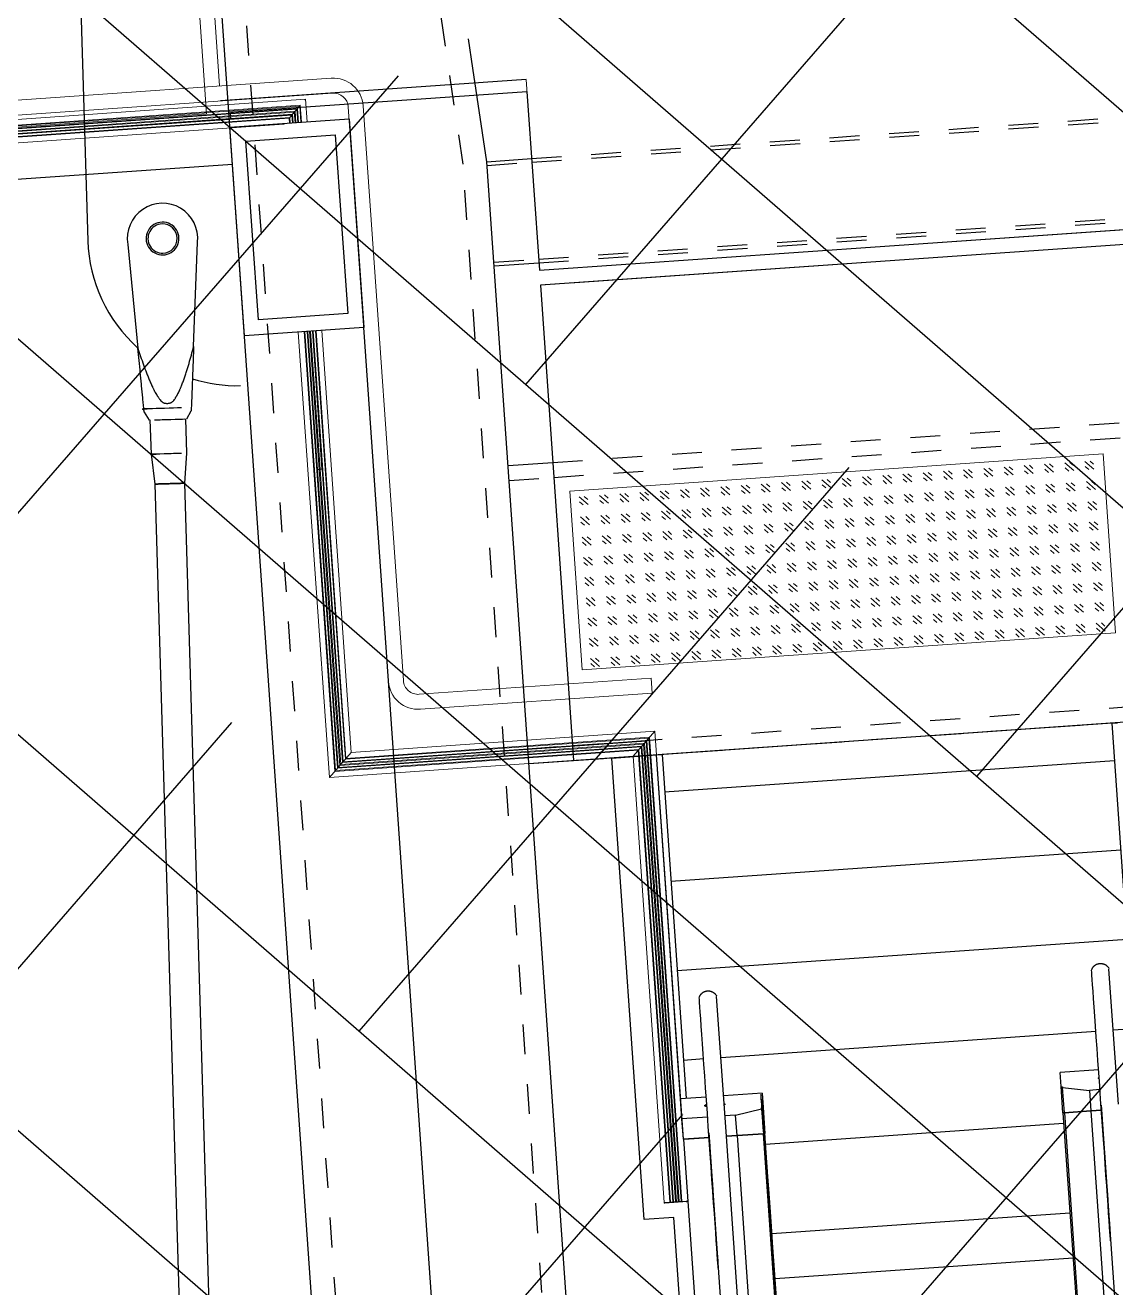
# Model space of a CAD drawing. Header units: millimetres. Extents: x 50357 to 985146, y 723188 to 1803594.
# Drawn here: x 834407.372 to 834411.022, y 820135.666 to 820139.892 of the extents above; entities that cross this region are included whole.
import ezdxf
from ezdxf.xclip import XClip

# ---------------------------------------------------------------- set-up
doc = ezdxf.new("R2010")
doc.units = ezdxf.units.MM
doc.header["$LTSCALE"] = 3
doc.header["$MEASUREMENT"] = 0
doc.linetypes.add('DASHED2', pattern=[0.375, 0.25, -0.125])
doc.linetypes.add('XXASB-PIW-ARC-DWG-1012-MWP-XXXX-WS3-XC$0$XXXXX-PIW-P-ASB_BRIDGE_DECK_STR-XXX$0$Member Hidden', pattern=[4.5, 2.5, -2])
doc.layers.add('-Excluded area line', color=7, linetype='DASHED2', lineweight=40)
doc.layers.add('00_Xref', color=7, linetype='Continuous')
for name, color, linetype, true_color in [('WKD071__', 7, 'Continuous', 0x6e6e6e), ('XXASB-PIW-ARC-DWG-1012-MWP-XXXX-WS3-XC$0$XXXXX-PIW-P-ASB_BRIDGE_DECK_STR-XXX$0$A-GENM', 7, 'Continuous', 0x6e6e6e), ('XXASB-PIW-ARC-DWG-1012-MWP-XXXX-WS3-XC$0$XXXXX-PIW-P-ASB_BRIDGE_DECK_STR-XXX$0$ADS280__', 7, 'Continuous', 0x6e6e6e), ('XXASB-PIW-ARC-DWG-1012-MWP-XXXX-WS3-XC$0$XXXXX-PIW-P-ASB_BRIDGE_DECK_STR-XXX$0$ADS280_B', 7, 'Continuous', 0x6e6e6e), ('XXASB-PIW-ARC-DWG-1012-MWP-XXXX-WS3-XC$0$XXXXX-PIW-P-ASB_BRIDGE_DECK_STR-XXX$0$ADS280_BSteel', 7, 'Continuous', 0x6e6e6e), ('XXASB-PIW-ARC-DWG-1012-MWP-XXXX-WS3-XC$0$XXXXX-PIW-P-ASB_BRIDGE_DECK_STR-XXX$0$ADS280_C', 7, 'Continuous', 0x6e6e6e), ('XXASB-PIW-ARC-DWG-1012-MWP-XXXX-WS3-XC$0$XXXXX-PIW-P-ASB_BRIDGE_DECK_STR-XXX$0$ADS280_H', 7, 'XXASB-PIW-ARC-DWG-1012-MWP-XXXX-WS3-XC$0$XXXXX-PIW-P-ASB_BRIDGE_DECK_STR-XXX$0$Member Hidden', 0x6e6e6e), ('XXASB-PIW-ARC-DWG-1012-MWP-XXXX-WS3-XC$0$XXXXX-PIW-P-ASB_BRIDGE_STAIR_ESCALATOR-XXX$0$A-GENM', 7, 'Continuous', 0x6e6e6e), ('XXASB-PIW-ARC-DWG-1012-MWP-XXXX-WS3-XC$0$XXXXX-PIW-P-ASB_BRIDGE_STAIR_ESCALATOR-XXX$0$Q-SPCQ-1', 7, 'Continuous', 0x6e6e6e)]:
    doc.layers.add(name, color=color, linetype=linetype, true_color=true_color)
for name, color, linetype, lineweight, true_color in [('XXASB-PIW-ARC-DWG-1012-MWP-XXXX-WS3-XC$0$XXXXX-PIW-P-ASB_BRIDGE_DECK_ARC-XXX$0$A-FLOR', 7, 'Continuous', 25, 0x6e6e6e), ('XXASB-PIW-ARC-DWG-1012-MWP-XXXX-WS3-XC$0$XXXXX-PIW-P-ASB_BRIDGE_DECK_ARC-XXX$0$A-FLOR-HRAL', 7, 'Continuous', 13, 0x6e6e6e), ('XXASB-PIW-ARC-DWG-1012-MWP-XXXX-WS3-XC$0$XXXXX-PIW-P-ASB_BRIDGE_DECK_ARC-XXX$0$A-GENM', 7, 'Continuous', 13, 0x6e6e6e), ('XXASB-PIW-ARC-DWG-1012-MWP-XXXX-WS3-XC$0$XXXXX-PIW-P-ASB_BRIDGE_DECK_ARC-XXX$0$ADS280__', 7, 'Continuous', 13, 0x6e6e6e), ('XXASB-PIW-ARC-DWG-1012-MWP-XXXX-WS3-XC$0$XXXXX-PIW-P-ASB_BRIDGE_DECK_ARC-XXX$0$Q-SPCQ', 7, 'Continuous', 13, 0x6e6e6e), ('XXASB-PIW-ARC-DWG-1012-MWP-XXXX-WS3-XC$0$XXXXX-PIW-P-ASB_P34_DECK_ARC-XXX$0$ADS280__', 7, 'Continuous', 13, 0x6e6e6e)]:
    doc.layers.add(name, color=color, linetype=linetype, lineweight=lineweight, true_color=true_color)

# ---------------------------------------------------------------- blocks, each defined once
blk = doc.blocks.new('x-baseplan')
blk.add_lwpolyline([(834550.5505, 818213.8099), (834557.1707, 818119.1058), (834549.7388, 818118.5863), (834547.9798, 818143.7498), (834547.5808, 818143.722), (834547.5407, 818144.2956), (834539.9643, 818143.7659), (834540.0207, 818142.9597), (834532.4541, 818142.4509), (834523.9731, 818144.3196), (834526.2542, 818154.6723), (834539.4112, 818151.6754), (834539.6457, 818148.3218), (834547.2222, 818148.8514), (834547.1833, 818149.4081), (834547.5823, 818149.436), (834542.9962, 818215.0413), (834543.2207, 818215.057), (834550.326, 818213.7942), (834550.5505, 818213.8099)])
blk = doc.blocks.new('XXASB-PIW-ARC-DWG-1012-MWP-XXXX-WS3-XC$0$XXXXX-PIW-P-ASB_BRIDGE_DECK_ARC-XXX$0$Top Rail Type - Top Rail_Internal_-3272686-DECK F_F_L__ARC')
at = {"layer": 'XXASB-PIW-ARC-DWG-1012-MWP-XXXX-WS3-XC$0$XXXXX-PIW-P-ASB_BRIDGE_DECK_ARC-XXX$0$A-FLOR-HRAL'}
for p, q in [((-681742.5, 100899.8), (-673797.6, 100899.7)), ((-681742.5, 100849.8), (-673797.6, 100849.7)), ((-673747.6, 100799.7), (-673747.6, 98871.3)), ((-673697.6, 100799.7), (-673697.6, 98871.3)), ((-673647.6, 98821.3), (-672869.6, 98821.3)), ((-672869.6, 98821.3), (-672869.6, 98771.3)), ((-673647.6, 98771.3), (-672869.6, 98771.3))]:
    blk.add_line(p, q, dxfattribs=at)
for centre, radius, start, end in [((-673797.6, 100799.7), 100, 359.9997, 89.9997), ((-673797.6, 100799.7), 50, 359.9997, 89.9997), ((-673647.6, 98871.3), 100, 179.9997, 269.9997), ((-673647.6, 98871.3), 50, 179.9997, 269.9997)]:
    blk.add_arc(centre, radius, start, end, dxfattribs=at)
blk = doc.blocks.new('XXASB-PIW-ARC-DWG-1012-MWP-XXXX-WS3-XC$0$XXXXX-PIW-P-ASB_BRIDGE_DECK_ARC-XXX$0$Railing - Sabco_Joint-3422319-DECK F_F_L__ARC')
at = {"layer": 'XXASB-PIW-ARC-DWG-1012-MWP-XXXX-WS3-XC$0$XXXXX-PIW-P-ASB_BRIDGE_DECK_ARC-XXX$0$A-FLOR-HRAL'}
for p, q in [((-8.8, 0.5), (-7.8, 0.5)), ((-8.8, 0.5), (-8.8, -0.5)), ((-7.8, 0.5), (-1.5, 0.5)), ((-7.8, -0.5), (-7.8, 0.5)), ((-1.5, -0.5), (-1.5, 0.5)), ((1.5, 0.5), (7.8, 0.5)), ((1.5, 0.5), (1.5, -0.5)), ((7.8, 0.5), (8.8, 0.5)), ((7.8, 0.5), (7.8, -0.5)), ((8.8, 0.5), (8.8, -0.5)), ((-7.8, -0.5), (-8.8, -0.5)), ((-1.5, -0.5), (-7.8, -0.5)), ((7.8, -0.5), (1.5, -0.5)), ((8.8, -0.5), (7.8, -0.5))]:
    blk.add_line(p, q, dxfattribs=at)
blk = doc.blocks.new('XXASB-PIW-ARC-DWG-1012-MWP-XXXX-WS3-XC$0$XXXXX-PIW-P-ASB_BRIDGE_DECK_ARC-XXX$0$Railing - End-Caps_0070CER10-01A-V1-DECK F_F_L__ARC')
at = {"layer": 'XXASB-PIW-ARC-DWG-1012-MWP-XXXX-WS3-XC$0$XXXXX-PIW-P-ASB_BRIDGE_DECK_ARC-XXX$0$A-FLOR-HRAL'}
for p, q in [((-39.5, 0), (-39.5, -2)), ((-39.5, 0), (-37, 0)), ((-36.9, 0), (-20.2, 0)), ((20.2, 0), (36.9, 0)), ((37, 0), (39.5, 0)), ((39.5, -2), (39.5, 0)), ((37, -2), (-37, -2))]:
    blk.add_line(p, q, dxfattribs=at)
for centre, start_param, end_param in [((-37, -2), 0, 2.356194), ((37, -2), 5.497787, 6.283185)]:
    blk.add_ellipse(centre, major_axis=(2.5, 0), ratio=0.000001, start_param=start_param, end_param=end_param, dxfattribs=at)
blk = doc.blocks.new('XXASB-PIW-ARC-DWG-1012-MWP-XXXX-WS3-XC$0$XXXXX-PIW-P-ASB_BRIDGE_DECK_ARC-XXX$0$Railing - Railing-3272704-DECK F_F_L__ARC')
at = {"layer": 'XXASB-PIW-ARC-DWG-1012-MWP-XXXX-WS3-XC$0$XXXXX-PIW-P-ASB_BRIDGE_DECK_ARC-XXX$0$A-FLOR-HRAL'}
for p, q in [((-673888.2, 100835.4), (-674922.6, 100835.4)), ((-673907.4, 100816.3), (-674922.6, 100816.3)), ((-673909.7, 100814), (-674922.6, 100814)), ((-673917.4, 100806.2), (-673909.7, 100814)), ((-673909.7, 100759.5), (-673909.7, 100814)), ((-673907.4, 100759.5), (-673907.4, 100816.3)), ((-673888.2, 100759.5), (-673888.2, 100835.4)), ((-673917.4, 100806.2), (-674922.6, 100806.3)), ((-674143.2, 100804.8), (-674922.6, 100804.8)), ((-674143.1, 100803.8), (-674922.6, 100803.8)), ((-673926.1, 100797.6), (-674922.6, 100797.6)), ((-673929.1, 100794.5), (-674922.6, 100794.5)), ((-674143.1, 100788.3), (-674922.6, 100788.3)), ((-674143.2, 100787.3), (-674922.6, 100787.3)), ((-673937.8, 100785.8), (-674922.6, 100785.8)), ((-673945.6, 100778.1), (-674922.6, 100778.1)), ((-673947.9, 100775.8), (-674922.6, 100775.8)), ((-673918.9, 100804.8), (-674142.1, 100804.8)), ((-673919.9, 100803.8), (-674142.1, 100803.8)), ((-673935.4, 100788.3), (-674142.1, 100788.3)), ((-673936.4, 100787.3), (-674142.1, 100787.3)), ((-673947.9, 100759.5), (-673947.9, 100775.8)), ((-673945.6, 100778.1), (-673937.8, 100785.8)), ((-673945.6, 100759.5), (-673945.6, 100778.1)), ((-673937.8, 100759.5), (-673937.8, 100785.8)), ((-673936.4, 100787.3), (-673935.4, 100788.3)), ((-673936.4, 100759.5), (-673936.4, 100787.3)), ((-673935.4, 100788.3), (-673929.1, 100794.5)), ((-673935.4, 100759.5), (-673935.4, 100788.3)), ((-673929.1, 100794.5), (-673926.1, 100797.6)), ((-673929.1, 100759.5), (-673929.1, 100794.5)), ((-673926.1, 100797.6), (-673919.9, 100803.8)), ((-673926.1, 100759.5), (-673926.1, 100797.6)), ((-673919.9, 100803.8), (-673918.9, 100804.8)), ((-673919.9, 100759.5), (-673919.9, 100803.8)), ((-673918.9, 100759.5), (-673918.9, 100804.8)), ((-673917.4, 100759.5), (-673917.4, 100806.2)), ((-674922.6, 100756.6), (-673967, 100756.6)), ((-673967, 100756.6), (-673967, 100759.5)), ((-673967, 100059.5), (-673967, 98564.5)), ((-673947.9, 98583.6), (-673947.9, 100059.5)), ((-673945.6, 98586), (-673945.6, 100059.5)), ((-673937.8, 98593.7), (-673937.8, 100059.5)), ((-673936.4, 99596.6), (-673936.4, 100059.5)), ((-673935.4, 99596.5), (-673935.4, 100059.5)), ((-673929.1, 98602.4), (-673929.1, 100059.5)), ((-673926.1, 98605.4), (-673926.1, 100059.5)), ((-673919.9, 99596.5), (-673919.9, 100059.5)), ((-673918.9, 99596.6), (-673918.9, 100059.5)), ((-673917.4, 98614.1), (-673917.4, 100059.5)), ((-673909.7, 98621.8), (-673909.7, 100059.5)), ((-673907.4, 98624.2), (-673907.4, 100059.5)), ((-673888.2, 98643.3), (-673888.2, 100059.5)), ((-673936.4, 98595.1), (-673936.4, 99595.5)), ((-673935.4, 98596.1), (-673935.4, 99595.5)), ((-673919.9, 98611.7), (-673919.9, 99595.5)), ((-673918.9, 98612.7), (-673918.9, 99595.5)), ((-673919.9, 98611.7), (-672901.3, 98611.6)), ((-673918.9, 98612.7), (-672900.3, 98612.6)), ((-673917.4, 98614.1), (-672898.8, 98614.1)), ((-673909.7, 98621.8), (-672891.1, 98621.8)), ((-673907.4, 98624.2), (-672888.8, 98624.2)), ((-672869.6, 98643.3), (-673888.2, 98643.3)), ((-672901.3, 97066.5), (-672901.3, 98611.6)), ((-672900.3, 97066.5), (-672900.3, 98612.6)), ((-672898.8, 97066.5), (-672898.8, 98614.1)), ((-672891.1, 97066.5), (-672891.1, 98621.8)), ((-672888.8, 97066.5), (-672888.8, 98624.2)), ((-672869.7, 97066.5), (-672869.6, 98643.3)), ((-673947.9, 98583.6), (-672929.3, 98583.6)), ((-673945.6, 98586), (-672927, 98586)), ((-673937.8, 98593.7), (-672919.2, 98593.7)), ((-673936.4, 98595.1), (-672917.8, 98595.1)), ((-673935.4, 98596.1), (-672916.8, 98596.1)), ((-673929.2, 98602.4), (-672910.6, 98602.4)), ((-673926.1, 98605.4), (-672907.5, 98605.4)), ((-672929.3, 97066.5), (-672929.3, 98583.6)), ((-672927, 97066.5), (-672927, 98586)), ((-672919.3, 97066.5), (-672919.2, 98593.7)), ((-672917.8, 97066.5), (-672917.8, 98595.1)), ((-672916.8, 97066.5), (-672916.8, 98596.1)), ((-672910.6, 97066.5), (-672910.5, 98602.4)), ((-672907.5, 97066.5), (-672907.5, 98605.4)), ((-673967, 98564.5), (-672948.4, 98564.5)), ((-672948.4, 98564.5), (-672948.5, 97066.5)), ((-672946, 97066.5), (-672946.6, 97066.5)), ((-672929.2, 97066.5), (-672946, 97066.5)), ((-672919.3, 97066.5), (-672927, 97066.5)), ((-672917.8, 97066.5), (-672919.3, 97066.5)), ((-672916.8, 97066.5), (-672917.8, 97066.5)), ((-672910.6, 97066.5), (-672916.8, 97066.5)), ((-672907.5, 97066.5), (-672910.6, 97066.5)), ((-672901.3, 97066.5), (-672907.5, 97066.5)), ((-672900.3, 97066.5), (-672901.3, 97066.5)), ((-672891.1, 97066.5), (-672898.8, 97066.5)), ((-672872.2, 97066.5), (-672888.9, 97066.5))]:
    blk.add_line(p, q, dxfattribs=at)
for centre, major_axis, start_param, end_param in [((-672946, 97066.5), (-2.5, 0), 1.493911, 7.256645), ((-672946, 97066.5), (-2.5, 0), 5.092109, 6.670303), ((-672946, 97066.5), (-2.5, 0), 0.513653, 0.693568), ((-672946, 97066.5), (-2.5, 0), 1.105571, 1.244222), ((-672926.6, 97066.5), (-2.78, 0), 5.575577, 7.70096), ((-672899.1, 97066.5), (-1.19, 0), 5.265091, 8.07538), ((-672891.5, 97066.5), (-2.78, 0), 1.792704, 3.044769), ((-672872.2, 97066.5), (-2.5, 0), 4.18879, 10.19882), ((-672872.2, 97066.5), (-2.5, 0), 3.926991, 9.307672), ((-672872.2, 97066.5), (-2.5, 0), 4.45059, 4.712389), ((-672872.2, 97066.5), (-2.5, 0), 3.665191, 4.135961), ((-672872.2, 97066.5), (-2.5, 0), 3.403392, 3.633188)]:
    blk.add_ellipse(centre, major_axis=major_axis, ratio=0.000001, start_param=start_param, end_param=end_param, dxfattribs=at)
for points, knots in [([(-673909.7, 100814), (-673909.5, 100814.2), (-673909.1, 100814.6), (-673908.6, 100815), (-673908.3, 100815.4), (-673908.1, 100815.6), (-673907.9, 100815.8), (-673907.7, 100816), (-673907.5, 100816.2), (-673907.4, 100816.3), (-673907.4, 100816.3)], [0, 0, 0, 0, 0.166667, 0.333333, 0.416667, 0.5, 0.583333, 0.666667, 0.833333, 1, 1, 1, 1]), ([(-673890.7, 100832.9), (-673890.5, 100833.2), (-673890.2, 100833.5), (-673889.8, 100833.9), (-673889.5, 100834.1), (-673889.3, 100834.3), (-673889.2, 100834.5), (-673889, 100834.7), (-673888.9, 100834.8), (-673888.7, 100835), (-673888.6, 100835.1), (-673888.4, 100835.3), (-673888.3, 100835.4), (-673888.2, 100835.4), (-673888.2, 100835.4)], [0, 0, 0, 0, 0.166667, 0.25, 0.333333, 0.375, 0.416667, 0.5, 0.541667, 0.583333, 0.666667, 0.75, 0.833333, 1, 1, 1, 1]), ([(-673947.9, 100775.8), (-673947.9, 100775.8), (-673947.8, 100775.9), (-673947.6, 100776.1), (-673947.4, 100776.3), (-673947.2, 100776.5), (-673946.9, 100776.7), (-673946.6, 100777.1), (-673946.2, 100777.5), (-673945.8, 100777.9), (-673945.6, 100778.1)], [0, 0, 0, 0, 0.166667, 0.333333, 0.416667, 0.5, 0.583333, 0.666667, 0.833333, 1, 1, 1, 1]), ([(-673937.8, 100785.8), (-673937.7, 100785.9), (-673937.6, 100786.1), (-673937.4, 100786.3), (-673937.2, 100786.4), (-673937.1, 100786.6), (-673937, 100786.7), (-673936.8, 100786.8), (-673936.7, 100787), (-673936.6, 100787.1), (-673936.5, 100787.1), (-673936.5, 100787.2), (-673936.4, 100787.2), (-673936.4, 100787.3)], [0, 0, 0, 0, 0.1428571, 0.2142857, 0.2857143, 0.3571429, 0.4285714, 0.5, 0.5714286, 0.6428571, 0.7142857, 0.7857143, 0.8571429, 0.8571429, 0.8571429, 0.8571429]), ([(-673918.8, 100804.8), (-673918.8, 100804.8), (-673918.8, 100804.9), (-673918.7, 100804.9), (-673918.6, 100805), (-673918.5, 100805.1), (-673918.4, 100805.2), (-673918.3, 100805.4), (-673918.2, 100805.5), (-673918, 100805.6), (-673917.9, 100805.8), (-673917.7, 100806), (-673917.5, 100806.1), (-673917.4, 100806.2)], [0.1428571, 0.1428571, 0.1428571, 0.1428571, 0.2142857, 0.2857143, 0.3571429, 0.4285714, 0.5, 0.5714286, 0.6428571, 0.7142857, 0.7857143, 0.8571429, 1, 1, 1, 1]), ([(-673967, 100756.6), (-673967, 100756.6), (-673967, 100756.7), (-673966.8, 100756.8), (-673966.7, 100757), (-673966.6, 100757.1), (-673966.4, 100757.3), (-673966.3, 100757.4), (-673966.1, 100757.6), (-673965.8, 100757.8), (-673965.6, 100758), (-673965.4, 100758.2), (-673965.1, 100758.6), (-673964.8, 100758.9), (-673964.5, 100759.1)], [0, 0, 0, 0, 0.166667, 0.25, 0.333333, 0.416667, 0.458333, 0.5, 0.583333, 0.666667, 0.708333, 0.75, 0.833333, 1, 1, 1, 1])]:
    blk.add_open_spline(points, degree=3, knots=knots, dxfattribs=at)
at = {"layer": 'XXASB-PIW-ARC-DWG-1012-MWP-XXXX-WS3-XC$0$XXXXX-PIW-P-ASB_BRIDGE_DECK_ARC-XXX$0$A-GENM'}
for p, q in [((-673888.2, 98643.3), (-673967, 98564.5)), ((-672869.6, 98643.3), (-672948.4, 98564.5))]:
    blk.add_line(p, q, dxfattribs=at)
at = {"extrusion": (0, 0, -1), "zscale": -1}
for name, p, rotation in [('XXASB-PIW-ARC-DWG-1012-MWP-XXXX-WS3-XC$0$XXXXX-PIW-P-ASB_BRIDGE_DECK_ARC-XXX$0$Railing - Sabco_Joint-3422319-DECK F_F_L__ARC', (674142.6, 100796), 270.0002948638804), ('XXASB-PIW-ARC-DWG-1012-MWP-XXXX-WS3-XC$0$XXXXX-PIW-P-ASB_BRIDGE_DECK_ARC-XXX$0$Railing - Sabco_Joint-3422319-DECK F_F_L__ARC', (673927.6, 99596), 0.0002948635560533317), ('XXASB-PIW-ARC-DWG-1012-MWP-XXXX-WS3-XC$0$XXXXX-PIW-P-ASB_BRIDGE_DECK_ARC-XXX$0$Railing - End-Caps_0070CER10-01A-V1-DECK F_F_L__ARC', (672909.1, 97066.5), 0.0002948635560541268)]:
    blk.add_blockref(name, p, dxfattribs=dict(at, rotation=rotation))
blk = doc.blocks.new('XXASB-PIW-ARC-DWG-1012-MWP-XXXX-WS3-XC$0$XXXXX-PIW-P-ASB_BRIDGE_DECK_ARC-XXX')
at = {"layer": 'XXASB-PIW-ARC-DWG-1012-MWP-XXXX-WS3-XC$0$XXXXX-PIW-P-ASB_BRIDGE_DECK_ARC-XXX$0$Q-SPCQ'}
h = blk.add_hatch(dxfattribs=at)
h.set_pattern_fill('GOST_GLASS', color=256, scale=8, angle=93.9987)
h.set_pattern_definition([(138.998705, (834730868.777, 817782291.207), (-4.733696, 67.717), [40, -56]), (138.998705, (834730867.594, 817782308.137), (-4.733696, 67.717), [16, -80]), (138.998705, (834730851.85, 817782290.024), (-4.733696, 67.717), [16, -80])])
h.paths.add_polyline_path([(834550496.7, 818142727.9), (834548711.6, 818142603.1), (834548669.7, 818143201.6), (834550454.8, 818143326.4)])
at = {"layer": 'XXASB-PIW-ARC-DWG-1012-MWP-XXXX-WS3-XC$0$XXXXX-PIW-P-ASB_BRIDGE_DECK_ARC-XXX$0$A-FLOR'}
blk.add_line((834548523.2, 818144580), (834547500.7, 818144508.5), dxfattribs=at)
at = {"layer": 'XXASB-PIW-ARC-DWG-1012-MWP-XXXX-WS3-XC$0$XXXXX-PIW-P-ASB_BRIDGE_DECK_ARC-XXX$0$ADS280__'}
for p, q in [((834547497.2, 818144558.4), (834547220.1, 818148523.2)), ((834548567.9, 818143941.3), (834548523.2, 818144580)), ((834554802.7, 818144377.2), (834548667.6, 818143948.3)), ((834548671.1, 818143898.4), (834554806.2, 818144327.3)), ((834548617.8, 818143944.8), (834548567.9, 818143941.3)), ((834548571.4, 818143891.4), (834548621.2, 818143894.9)), ((834548682.6, 818142300.3), (834548571.4, 818143891.4)), ((834550503.2, 818142427.6), (834548682.6, 818142300.3))]:
    blk.add_line(p, q, dxfattribs=at)
at = {"layer": 'XXASB-PIW-ARC-DWG-1012-MWP-XXXX-WS3-XC$0$XXXXX-PIW-P-ASB_BRIDGE_DECK_ARC-XXX$0$Q-SPCQ'}
blk.add_lwpolyline([(834550496.7, 818142727.9), (834548711.6, 818142603.1), (834548669.7, 818143201.6), (834550454.8, 818143326.4)], close=True, dxfattribs=at)
at = {"layer": 'XXASB-PIW-ARC-DWG-1012-MWP-XXXX-WS3-XC$0$XXXXX-PIW-P-ASB_BRIDGE_DECK_ARC-XXX$0$A-FLOR-HRAL', "rotation": 3.999000000000387}
for name in ['XXASB-PIW-ARC-DWG-1012-MWP-XXXX-WS3-XC$0$XXXXX-PIW-P-ASB_BRIDGE_DECK_ARC-XXX$0$Top Rail Type - Top Rail_Internal_-3272686-DECK F_F_L__ARC', 'XXASB-PIW-ARC-DWG-1012-MWP-XXXX-WS3-XC$0$XXXXX-PIW-P-ASB_BRIDGE_DECK_ARC-XXX$0$Railing - Railing-3272704-DECK F_F_L__ARC']:
    blk.add_blockref(name, (835227065.1, 818090920.5), dxfattribs=at)
blk = doc.blocks.new('XXASB-PIW-ARC-DWG-1012-MWP-XXXX-WS3-XC$0$XXXXX-PIW-P-ASB_BRIDGE_DECK_STR-XXX$0$Hanger Node - Hanger Node-V17-DECK F_F_L__STR')
at = {"layer": 'XXASB-PIW-ARC-DWG-1012-MWP-XXXX-WS3-XC$0$XXXXX-PIW-P-ASB_BRIDGE_DECK_STR-XXX$0$A-GENM'}
for p, q in [((364.8, 93.3), (16.1, 116.9)), ((606, 63.3), (579.2, 78.8)), ((721, 60), (606, 60)), ((821, 50), (721, 60)), ((579.2, -78.8), (606, -63.3)), ((606, -60), (721, -60)), ((721, -60), (821, -50)), ((16.1, -116.9), (364.8, -93.3))]:
    blk.add_line(p, q, dxfattribs=at)
for radius, start, end in [(118, 82.1641, 277.8359), (48.9, 360, 180)]:
    blk.add_arc((0, 0), radius, start, end, dxfattribs=at)
for centre, major_axis, ratio, start_param, end_param in [((0, 0), (-9.4, 54.2), 1, 4.540877, 7.68247), ((568.5, 0), (0, 85), 0.000001, 0.986084, 3.788527), ((606, 0), (0, 63.3), 0.000001, 3.926991, 5.819538), ((721, 0), (0, 60), 0.000001, 0.785398, 3.926997), ((821, 0), (0, 50), 0.000001, 0.822351, 6.677209), ((821, 0), (0, 50), 0.000001, 4.426575, 10.363752), ((821, 0), (0, 50), 0.000001, 0.999585, 6.283185), ((821, 0), (0, 50), 0.000001, 0.208627, 4.936788), ((0, 0), (52.7, 15.6), 1, 2.85444, 5.996033), ((0, 0), (48.5, 6), 1, 3.019103, 6.160696), ((821, 0), (0, 50), 0.000001, 1.659996, 4.52034)]:
    blk.add_ellipse(centre, major_axis=major_axis, ratio=ratio, start_param=start_param, end_param=end_param, dxfattribs=at)
for points, knots in [([(364.8, -93.3), (374.1, -90.6), (392.7, -85.1), (420.4, -76.4), (443.2, -68.7), (461.5, -62.2), (472.8, -57.9), (481.8, -54.3), (488.5, -51.6), (494, -49.2), (498.5, -47.2), (501.7, -45.7), (505, -44.2), (509.4, -42.1), (514.9, -39.5), (520.2, -36.6), (523.9, -34.5), (525.9, -33.2), (527.4, -32.2), (528.9, -31.2), (531, -29.8), (533.7, -28.1), (536.9, -25.9), (541.1, -22.9), (544.9, -19.7), (547.5, -16.7), (548.7, -14.9), (549.5, -13.5), (550.1, -12), (550.8, -9.9), (551.5, -7.1), (552.1, -3.6), (552.2, 0), (552, 3.7), (551.5, 7.2), (550.8, 10), (550, 12.1), (549.4, 13.5), (548.6, 14.9), (547.4, 16.8), (544.8, 19.8), (541.1, 23), (536.9, 26), (533.7, 28.1), (531, 29.8), (528.9, 31.2), (527.4, 32.2), (525.9, 33.2), (523.9, 34.5), (520.2, 36.6), (514.9, 39.5), (509.4, 42.1), (505, 44.2), (501.7, 45.7), (498.4, 47.2), (494, 49.2), (488.5, 51.6), (481.8, 54.3), (472.8, 57.9), (461.5, 62.2), (443.2, 68.7), (420.4, 76.4), (392.6, 85.1), (374.1, 90.6), (364.8, 93.3)], [0, 0, 0, 0, 0.066667, 0.133333, 0.2, 0.233333, 0.266667, 0.283333, 0.3, 0.316667, 0.325, 0.333333, 0.341667, 0.35, 0.366667, 0.383333, 0.391667, 0.395833, 0.4, 0.404167, 0.408333, 0.416667, 0.425, 0.433333, 0.45, 0.458333, 0.4625, 0.466667, 0.470833, 0.475, 0.483333, 0.491667, 0.5, 0.508333, 0.516667, 0.525, 0.529167, 0.533333, 0.5375, 0.541667, 0.55, 0.566667, 0.575, 0.583333, 0.591667, 0.595833, 0.6, 0.604167, 0.608333, 0.616667, 0.633333, 0.65, 0.658333, 0.666667, 0.675, 0.683333, 0.7, 0.716667, 0.733333, 0.766667, 0.8, 0.866667, 0.933333, 1, 1, 1, 1]), ([(364.8, 93.3), (378.6, 92.4), (406, 90.5), (440.2, 88.2), (467.6, 86.4), (488, 85), (508.4, 83.6), (528.6, 82.2), (548.7, 80.9), (561.9, 80), (568.5, 79.5)], [0, 0, 0, 0, 0.2, 0.4, 0.5, 0.6, 0.7, 0.8, 0.9, 1, 1, 1, 1]), ([(568.5, 79.5), (570.6, 79.4), (572.9, 79.2), (575.1, 79.1), (576.5, 79), (577.9, 78.9), (578.9, 78.8), (579.2, 78.8), (579.2, 78.8)], [0, 0, 0, 0, 0.333333, 0.416667, 0.5, 0.666667, 0.833333, 1, 1, 1, 1]), ([(568.5, -79.5), (561.9, -80), (548.7, -80.9), (528.6, -82.2), (508.4, -83.6), (488, -85), (467.6, -86.4), (440.2, -88.2), (406, -90.5), (378.6, -92.4), (364.8, -93.3)], [0, 0, 0, 0, 0.1, 0.2, 0.3, 0.4, 0.5, 0.6, 0.8, 1, 1, 1, 1]), ([(579.2, -78.8), (579.2, -78.8), (578.9, -78.8), (577.9, -78.9), (576.5, -79), (575.1, -79.1), (572.9, -79.2), (570.6, -79.4), (568.5, -79.5)], [0, 0, 0, 0, 0.166667, 0.333333, 0.5, 0.583333, 0.666667, 1, 1, 1, 1])]:
    blk.add_open_spline(points, degree=3, knots=knots, dxfattribs=at)
blk = doc.blocks.new('XXASB-PIW-ARC-DWG-1012-MWP-XXXX-WS3-XC$0$XXXXX-PIW-P-ASB_BRIDGE_DECK_STR-XXX$0$Hanger Rod M100 - Horiziontal Rod-3293526-DECK F_F_L__STR')
at = {"layer": 'XXASB-PIW-ARC-DWG-1012-MWP-XXXX-WS3-XC$0$XXXXX-PIW-P-ASB_BRIDGE_DECK_STR-XXX$0$ADS280_B'}
for p, q in [((1181.9, 50), (-4877.3, 50)), ((1181.9, 50), (1181.9, 45.4)), ((-4877.3, -50), (1181.9, -50))]:
    blk.add_line(p, q, dxfattribs=at)
for start_param, end_param in [(2.733873, 8.29873), (0.523599, 0.803373), (0.937825, 1.141156), (1.330369, 1.681779), (1.593082, 4.487306), (2.277935, 2.598801)]:
    blk.add_ellipse((1181.9, 0), major_axis=(0, 50), ratio=0.000001, start_param=start_param, end_param=end_param, dxfattribs=at)
at = {"layer": 'XXASB-PIW-ARC-DWG-1012-MWP-XXXX-WS3-XC$0$XXXXX-PIW-P-ASB_BRIDGE_DECK_STR-XXX$0$ADS280_H'}
for start_param, end_param in [(0.814184, 6.283185), (0, 5.070939), (2.159285, 3.974735), (2.449769, 4.031559)]:
    blk.add_ellipse((1181.9, 0), major_axis=(0, 50), ratio=0.000001, start_param=start_param, end_param=end_param, dxfattribs=at)
blk = doc.blocks.new('XXASB-PIW-ARC-DWG-1012-MWP-XXXX-WS3-XC$0$XXXXX-PIW-P-ASB_BRIDGE_DECK_STR-XXX$0$Hanger Joint 2 - Hanger Joint 2-991339-DECK LEVEL FRAMING PLAN _PART 2 OF 2_')
at = {"layer": 'XXASB-PIW-ARC-DWG-1012-MWP-XXXX-WS3-XC$0$XXXXX-PIW-P-ASB_BRIDGE_DECK_STR-XXX$0$A-GENM'}
blk.add_line((103373.4, 675510.6), (98702.4, 675698.1), dxfattribs=at)
for start, end in [(87.7017, 134.2194), (158.5342, 177.2587)]:
    blk.add_arc((98682.3, 675198.5), 500, start, end, dxfattribs=at)
blk = doc.blocks.new('XXASB-PIW-ARC-DWG-1012-MWP-XXXX-WS3-XC$0$XXXXX-PIW-P-ASB_BRIDGE_DECK_STR-XXX$0$C1')
at = {"layer": 'XXASB-PIW-ARC-DWG-1012-MWP-XXXX-WS3-XC$0$XXXXX-PIW-P-ASB_BRIDGE_DECK_STR-XXX$0$ADS280_C'}
for points in [[(-350, 200), (350, 200), (350, -200), (-350, -200)], [(-300, 150), (300, 150), (300, -150), (-300, -150)]]:
    blk.add_lwpolyline(points, close=True, dxfattribs=at)
blk = doc.blocks.new('XXASB-PIW-ARC-DWG-1012-MWP-XXXX-WS3-XC$0$XXXXX-PIW-P-ASB_BRIDGE_DECK_STR-XXX')
at = {"layer": 'XXASB-PIW-ARC-DWG-1012-MWP-XXXX-WS3-XC$0$XXXXX-PIW-P-ASB_BRIDGE_DECK_STR-XXX$0$ADS280__'}
for p, q in [((834547528.5, 818144470.2), (834548526, 818144539.9)), ((834548526, 818144539.9), (834548567.9, 818143941.3)), ((834548567.9, 818143941.3), (834554802.7, 818144377.2)), ((834554806.2, 818144327.3), (834548571.4, 818143891.4)), ((834548571.4, 818143891.4), (834548682.6, 818142300.3)), ((834548682.6, 818142300.3), (834550653.1, 818142438.1))]:
    blk.add_line(p, q, dxfattribs=at)
at = {"layer": 'XXASB-PIW-ARC-DWG-1012-MWP-XXXX-WS3-XC$0$XXXXX-PIW-P-ASB_BRIDGE_DECK_STR-XXX$0$ADS280_B'}
for p, q in [((834548143.2, 818135676.6), (834542828.6, 818211703.5)), ((834548392.1, 818144304.9), (834548345.5, 818144617.7)), ((834548392.1, 818144304.9), (834548541.7, 818144315.4)), ((834548991.1, 818135735.9), (834548392.1, 818144304.9)), ((834548416.5, 818143955.8), (834548566.1, 818143966.3)), ((834548463.2, 818143287.4), (834548612.9, 818143297.9)), ((834548533, 818142289.9), (834548682.6, 818142300.3))]:
    blk.add_line(p, q, dxfattribs=at)
at = {"layer": 'XXASB-PIW-ARC-DWG-1012-MWP-XXXX-WS3-XC$0$XXXXX-PIW-P-ASB_BRIDGE_DECK_STR-XXX$0$ADS280_H'}
for p, q in [((834548312.5, 818144296.3), (834547650.8, 818148739.1)), ((834548345.5, 818144617.7), (834547730.9, 818148744.6)), ((834548223, 818135682.2), (834547311.9, 818148715.4)), ((834548541.7, 818144315.4), (834554775.3, 818144751.2)), ((834548542.6, 818144302.9), (834554777.4, 818144738.8)), ((834548565.3, 818143978.7), (834554800.1, 818144414.6)), ((834548566.1, 818143966.3), (834554799.7, 818144402)), ((834548911.3, 818135730.3), (834548312.5, 818144296.3)), ((834548393, 818144292.5), (834548542.6, 818144302.9)), ((834548415.6, 818143968.3), (834548565.3, 818143978.7)), ((834548612.9, 818143297.9), (834554847.6, 818143733.7)), ((834548616.3, 818143248), (834554851.1, 818143683.9)), ((834548466.7, 818143237.6), (834548616.3, 818143248)), ((834548679.1, 818142350.2), (834554913.9, 818142786)), ((834548682.6, 818142300.3), (834554917.4, 818142736.2)), ((834548529.5, 818142339.7), (834548679.1, 818142350.2))]:
    blk.add_line(p, q, dxfattribs=at)
at = {"layer": 'XXASB-PIW-ARC-DWG-1012-MWP-XXXX-WS3-XC$0$XXXXX-PIW-P-ASB_BRIDGE_DECK_STR-XXX$0$A-GENM'}
for name, p, rotation in [('XXASB-PIW-ARC-DWG-1012-MWP-XXXX-WS3-XC$0$XXXXX-PIW-P-ASB_BRIDGE_DECK_STR-XXX$0$Hanger Joint 2 - Hanger Joint 2-991339-DECK LEVEL FRAMING PLAN _PART 2 OF 2_', (835227992.7, 818092697.1), 93.99870513591777), ('XXASB-PIW-ARC-DWG-1012-MWP-XXXX-WS3-XC$0$XXXXX-PIW-P-ASB_BRIDGE_DECK_STR-XXX$0$Hanger Node - Hanger Node-V17-DECK F_F_L__STR', (834547306.5, 818144047.6), 271.700442391571)]:
    blk.add_blockref(name, p, dxfattribs=dict(at, rotation=rotation))
at = {"layer": 'XXASB-PIW-ARC-DWG-1012-MWP-XXXX-WS3-XC$0$XXXXX-PIW-P-ASB_BRIDGE_DECK_STR-XXX$0$ADS280_BSteel', "linetype": 'XXASB-PIW-ARC-DWG-1012-MWP-XXXX-WS3-XC$0$XXXXX-PIW-P-ASB_BRIDGE_DECK_STR-XXX$0$Member Hidden', "rotation": 91.70044239157103}
blk.add_blockref('XXASB-PIW-ARC-DWG-1012-MWP-XXXX-WS3-XC$0$XXXXX-PIW-P-ASB_BRIDGE_DECK_STR-XXX$0$Hanger Rod M100 - Horiziontal Rod-3293526-DECK F_F_L__STR', (834547365.9, 818142045.6), dxfattribs=at)
at = {"layer": 'XXASB-PIW-ARC-DWG-1012-MWP-XXXX-WS3-XC$0$XXXXX-PIW-P-ASB_BRIDGE_DECK_STR-XXX$0$ADS280_C', "rotation": 93.99870513598016}
blk.add_blockref('XXASB-PIW-ARC-DWG-1012-MWP-XXXX-WS3-XC$0$XXXXX-PIW-P-ASB_BRIDGE_DECK_STR-XXX$0$C1', (834547755.9, 818144085), dxfattribs=at)
blk = doc.blocks.new('XXASB-PIW-ARC-DWG-1012-MWP-XXXX-WS3-XC$0$XXXXX-PIW-P-ASB_BRIDGE_STAIR_ESCALATOR-XXX$0$KONEGL-TravelMaster110_Escalator_Single_metric - TM110 - 101384-V1-DECK F_F_L__STR')
at = {"layer": 'XXASB-PIW-ARC-DWG-1012-MWP-XXXX-WS3-XC$0$XXXXX-PIW-P-ASB_BRIDGE_STAIR_ESCALATOR-XXX$0$Q-SPCQ-1'}
h = blk.add_hatch(dxfattribs=at)
h.set_pattern_fill('FP_3', color=256, style=0, pattern_type=2)
h.set_pattern_definition([(270, (-87448.5, -671946.4), (300, 2e-14), [])])
h.paths.add_polyline_path([(9334.9, -500), (9957.2, -500), (9957.2, -629.2), (10292.2, -629.8), (10300.6, -634.3), (10307.7, -643.1), (10311.1, -655), (10311.1, -658.3), (10309.7, -667.5), (10302.5, -680.3), (10297.9, -684.4), (10290.9, -687.4), (9957.2, -687.4), (9957.2, -755), (11111.5, -755), (11111.5, 755), (9957.2, 755), (9957.2, 687.4), (10293.5, 686.3), (10299.4, 683.1), (10303.4, 679.6), (10310.2, 666.3), (10309.7, 648.6), (10307, 642.2), (10300.6, 634.3), (10290.9, 629.2), (9957.2, 628.2), (9957.2, 500), (9334.9, 500), (9334.9, -500)], flags=0)
for p, q in [((9821.5, 773.5), (8435.2, 773.5)), ((9821.5, 773.6), (9890.2, 773.6)), ((9821.5, 687.4), (9821.5, 773.6)), ((9821.5, 771), (9821.5, 687.4)), ((9890.2, 773.6), (9957.2, 773.6)), ((9890.2, 687.4), (9890.2, 773.6)), ((9957.2, 687.4), (9957.2, 773.6)), ((9957.2, 773.5), (11111.5, 773.5)), ((11111.5, 773.5), (11111.5, 755)), ((11111.5, 755), (9957.2, 755)), ((11111.5, 755), (9957.2, 755)), ((11111.5, -755), (11111.5, 755)), ((9837.7, 687.4), (7817.7, 687.4)), ((7817.7, 629.2), (9837.7, 629.2)), ((9821.5, 593.5), (8435.2, 593.5)), ((9821.5, 593.5), (9821.5, 629.2)), ((9821.5, 629.2), (9821.5, 593.5)), ((9821.5, 505), (9821.5, 593.5)), ((9821.5, 593.5), (9890.2, 593.5)), ((9821.5, 593.5), (9821.5, 505)), ((9837.7, 629.2), (10290.9, 629.2)), ((9890.2, 593.5), (9890.2, 629.2)), ((9890.2, 593.5), (9905.6, 505)), ((9957.2, 500), (9957.2, 629.2)), ((8435.2, 505), (9821.5, 505)), ((8435.2, 500), (9821.5, 500)), ((9334.9, 500), (9334.9, -500)), ((9334.9, 500), (9334.9, -500)), ((9821.5, 500), (9821.5, 505)), ((9905.6, 505), (9821.5, 505)), ((9821.5, 505), (9821.5, 500)), ((9909.5, 500), (9821.5, 500)), ((9905.6, 505), (9908.6, 505)), ((9908.6, 505), (9909.5, 500)), ((9957.2, 500), (9909.5, 500)), ((9821.5, -500), (8435.2, -500)), ((9821.5, -505), (8435.2, -505)), ((9821.5, -500), (9909.5, -500)), ((9821.5, -505), (9821.5, -500)), ((9821.5, -500), (9821.5, -505)), ((9821.5, -593.5), (9821.5, -505)), ((9821.5, -505), (9905.6, -505)), ((9821.5, -505), (9821.5, -593.5)), ((9905.6, -505), (9890.2, -593.5)), ((9908.6, -505), (9905.6, -505)), ((9909.5, -500), (9908.6, -505)), ((9909.5, -500), (9957.2, -500)), ((9957.2, -629.2), (9957.2, -500)), ((9837.7, -629.2), (7817.7, -629.2)), ((9821.5, -593.5), (8435.2, -593.5)), ((9890.2, -593.5), (9821.5, -593.5)), ((9821.5, -629.2), (9821.5, -593.5)), ((9821.5, -593.5), (9821.5, -629.2)), ((9890.2, -629.2), (9890.2, -593.5)), ((9837.7, -687.4), (10290.9, -687.4)), ((9957.2, -755), (11111.5, -755)), ((9957.2, -755), (11111.5, -755)), ((11111.5, -755), (11111.5, -773.5))]:
    blk.add_line(p, q, dxfattribs=at)
at = {"layer": 'XXASB-PIW-ARC-DWG-1012-MWP-XXXX-WS3-XC$0$XXXXX-PIW-P-ASB_BRIDGE_STAIR_ESCALATOR-XXX$0$Q-SPCQ-1', "flags": 128}
for points in [[(10292.5, 687.4), (10293.6, 686.9), (10294.8, 686.3), (10295.9, 685.7), (10297, 685), (10298, 684.3), (10299, 683.5), (10300, 682.8), (10301, 681.9), (10301.9, 681.1), (10302.8, 680.2), (10303.7, 679.2), (10304.5, 678.2), (10305.3, 677.2), (10306, 676.2), (10306.7, 675.1), (10307.4, 674.1), (10308, 672.9), (10308.5, 671.8), (10309, 670.6), (10309.5, 669.5), (10309.9, 668.3), (10310.3, 667.1), (10310.6, 665.8), (10310.9, 664.6), (10311.1, 663.3), (10311.3, 662.1), (10311.4, 660.8), (10311.5, 659.5), (10311.5, 658.3), (10311.5, 657), (10311.4, 655.7), (10311.3, 654.5), (10311.1, 653.2), (10310.9, 652), (10310.6, 650.7), (10310.3, 649.5), (10309.9, 648.3), (10309.5, 647.1), (10309, 645.9), (10308.5, 644.8), (10307.9, 643.6), (10307.3, 642.5), (10306.7, 641.4), (10306, 640.4), (10305.2, 639.3), (10304.5, 638.3), (10303.6, 637.3), (10302.8, 636.4), (10301.9, 635.5), (10301, 634.6), (10300, 633.8), (10299, 633), (10298, 632.3), (10296.9, 631.6), (10295.8, 630.9), (10294.7, 630.3), (10293.6, 629.7), (10292.5, 629.2)], [(10292.5, -629.2), (10293.6, -629.7), (10294.8, -630.3), (10295.9, -630.9), (10297, -631.6), (10298, -632.3), (10299, -633), (10300, -633.8), (10301, -634.7), (10301.9, -635.5), (10302.8, -636.4), (10303.7, -637.4), (10304.5, -638.3), (10305.3, -639.3), (10306, -640.4), (10306.7, -641.4), (10307.4, -642.5), (10308, -643.6), (10308.5, -644.8), (10309, -645.9), (10309.5, -647.1)], [(10309.5, -647.1), (10309.9, -648.3), (10310.3, -649.5), (10310.6, -650.8), (10310.9, -652), (10311.1, -653.3), (10311.3, -654.5), (10311.4, -655.8), (10311.5, -657), (10311.5, -658.3), (10311.5, -659.6), (10311.4, -660.8), (10311.3, -662.1), (10311.1, -663.4), (10310.9, -664.6), (10310.6, -665.9), (10310.3, -667.1), (10309.9, -668.3), (10309.5, -669.5), (10309, -670.7), (10308.5, -671.8), (10307.9, -673), (10307.3, -674.1), (10306.7, -675.2), (10306, -676.2), (10305.2, -677.3), (10304.5, -678.3), (10303.6, -679.2), (10302.8, -680.2), (10301.9, -681.1), (10301, -681.9), (10300, -682.8), (10299, -683.6), (10298, -684.3), (10296.9, -685), (10295.8, -685.7), (10294.7, -686.3), (10293.6, -686.9), (10292.5, -687.4)]]:
    blk.add_lwpolyline(points, dxfattribs=at)
at = {"layer": 'XXASB-PIW-ARC-DWG-1012-MWP-XXXX-WS3-XC$0$XXXXX-PIW-P-ASB_BRIDGE_STAIR_ESCALATOR-XXX$0$Q-SPCQ-1'}
for centre, major_axis, start_param, end_param in [((9821.5, 771), (0, 2.5), 4.712389, 4.970341), ((9837.7, 687.4), (-454.8, 0), 4.712389, 9.342105), ((8435.2, 505), (1518.4, 0), 0, 2.22745), ((8435.2, 500), (1502.4, 0), 4.213205, 6.283185), ((9837.7, -629.2), (-454.8, 0), 4.712389, 9.342107)]:
    blk.add_ellipse(centre, major_axis=major_axis, ratio=0.000001, start_param=start_param, end_param=end_param, dxfattribs=at)
for points, knots in [([(9924.8, 687.6), (9924.9, 687.9), (9925, 688.5), (9925.2, 689.1), (9925.4, 689.8), (9925.6, 690.5), (9925.9, 691.3), (9926.3, 691.9), (9926.6, 692.5), (9926.9, 693), (9927.4, 693.5), (9928.3, 694.2), (9929.2, 694.2), (9930.1, 693.6), (9930.6, 693), (9931, 692.5), (9931.4, 691.6), (9931.8, 690.7), (9932.1, 689.9), (9932.2, 689.5), (9932.4, 688.8), (9932.6, 688.1), (9932.7, 687.6)], [0.1687053, 0.1687053, 0.1687053, 0.1687053, 0.1944444, 0.2083333, 0.2222222, 0.25, 0.2777778, 0.3055556, 0.3333333, 0.3611111, 0.3888889, 0.4444444, 0.5555556, 0.6111111, 0.6388889, 0.6666667, 0.7083333, 0.75, 0.7708333, 0.78125, 0.7916667, 0.8312066, 0.8312066, 0.8312066, 0.8312066]), ([(9930.9, 628.2), (9930.8, 628), (9930.6, 627.7), (9930.1, 627.1), (9929.2, 626.5), (9928.3, 626.5), (9927.4, 627.2), (9926.9, 627.7), (9926.7, 628), (9926.6, 628.2)], [0.3333333, 0.3333333, 0.3333333, 0.3333333, 0.3611111, 0.3888889, 0.4444444, 0.5555556, 0.6111111, 0.6388889, 0.6666667, 0.6666667, 0.6666667, 0.6666667]), ([(9926.6, -628.2), (9926.7, -628), (9926.9, -627.7), (9927.4, -627.2), (9928.3, -626.5), (9929.2, -626.5), (9930.1, -627.1), (9930.6, -627.7), (9930.8, -628), (9930.9, -628.2)], [0.3333333, 0.3333333, 0.3333333, 0.3333333, 0.3611111, 0.3888889, 0.4444444, 0.5555556, 0.6111111, 0.6388889, 0.6666667, 0.6666667, 0.6666667, 0.6666667])]:
    blk.add_open_spline(points, degree=3, knots=knots, dxfattribs=at)
blk = doc.blocks.new('XXASB-PIW-ARC-DWG-1012-MWP-XXXX-WS3-XC$0$XXXXX-PIW-P-ASB_BRIDGE_STAIR_ESCALATOR-XXX')
at = {"layer": 'XXASB-PIW-ARC-DWG-1012-MWP-XXXX-WS3-XC$0$XXXXX-PIW-P-ASB_BRIDGE_STAIR_ESCALATOR-XXX$0$A-GENM'}
blk.add_lwpolyline([(834550435.1, 818121216.2), (834550385.3, 818121212.7), (834549018.1, 818140770), (834548918.4, 818140763), (834548810.4, 818142308.3), (834548960, 818142318.7)], dxfattribs=at)
at = {"layer": 'XXASB-PIW-ARC-DWG-1012-MWP-XXXX-WS3-XC$0$XXXXX-PIW-P-ASB_BRIDGE_STAIR_ESCALATOR-XXX$0$Q-SPCQ-1', "rotation": 93.99870513611988}
blk.add_blockref('XXASB-PIW-ARC-DWG-1012-MWP-XXXX-WS3-XC$0$XXXXX-PIW-P-ASB_BRIDGE_STAIR_ESCALATOR-XXX$0$KONEGL-TravelMaster110_Escalator_Single_metric - TM110 - 101384-V1-DECK F_F_L__STR', (834550506.5, 818131288.2), dxfattribs=at)
blk = doc.blocks.new('XXASB-PIW-ARC-DWG-1012-MWP-XXXX-WS3-XC$0$XXXXX-PIW-P-ASB_P34_DECK_ARC-XXX')
at = {"layer": 'XXASB-PIW-ARC-DWG-1012-MWP-XXXX-WS3-XC$0$XXXXX-PIW-P-ASB_P34_DECK_ARC-XXX$0$ADS280__'}
for q in [(834547159.4, 818148674.6), (834546755.4, 818144416.1)]:
    blk.add_line((834547453.7, 818144464.9), q, dxfattribs=at)
blk = doc.blocks.new('XXASB-PIW-ARC-DWG-1012-MWP-XXXX-WS3-XC')
for name in ['XXASB-PIW-ARC-DWG-1012-MWP-XXXX-WS3-XC$0$XXXXX-PIW-P-ASB_BRIDGE_DECK_STR-XXX', 'XXASB-PIW-ARC-DWG-1012-MWP-XXXX-WS3-XC$0$XXXXX-PIW-P-ASB_BRIDGE_DECK_ARC-XXX', 'XXASB-PIW-ARC-DWG-1012-MWP-XXXX-WS3-XC$0$XXXXX-PIW-P-ASB_P34_DECK_ARC-XXX', 'XXASB-PIW-ARC-DWG-1012-MWP-XXXX-WS3-XC$0$XXXXX-PIW-P-ASB_BRIDGE_STAIR_ESCALATOR-XXX']:
    blk.add_blockref(name, (0, 0))

msp = doc.modelspace()

# ---------------------------------------------------------------- hatches: boundary and pattern name
at = {"layer": '-Excluded area line'}
h = msp.add_hatch(dxfattribs=at)
h.set_pattern_fill('ANSI31', color=256)
h.set_pattern_definition([(45, (-139.47494, 1995.13076), (-0.088388347648, 0.088388347648), [])])
edge = h.paths.add_edge_path(flags=0)
edge.add_arc((834436.5268, 820041.2161), 0.5122, 0, 360)
edge = h.paths.add_edge_path(flags=17)
edge.add_line((834370.1796, 819898.3582), (834354.1764, 820127.3308))
edge.add_line((834354.1764, 820127.3308), (834355.7473, 820127.4406))
edge.add_line((834355.7473, 820127.4406), (834352.9692, 820167.1368))
edge.add_line((834352.9692, 820167.1368), (834351.3095, 820168.2318))
edge.add_line((834351.3095, 820168.2318), (834350.2016, 820184.0723))
edge.add_line((834350.2016, 820184.0723), (834350.2024, 820184.0729))
edge.add_arc((834337.5716, 820166.7457), 21.4422, 53.90525, 53.90955, ccw=False)
edge.add_line((834350.2037, 820184.0719), (834353.336, 820181.5063))
edge.add_line((834353.336, 820181.5063), (834358.2744, 820176.9438))
edge.add_arc((834422.1325, 820262.4089), 106.6872, 233.233545, 261.758005)
edge.add_line((834406.8385, 820156.8237), (834414.6807, 820155.7938))
edge.add_line((834414.6807, 820155.7938), (834431.0888, 820153.6391))
edge.add_line((834431.0888, 820153.6391), (834466.4887, 820152.6977))
edge.add_line((834466.4887, 820152.6977), (834466.489, 820152.6974))
edge.add_line((834466.489, 820152.6974), (834466.4918, 820152.6976))
edge.add_line((834466.4918, 820152.6976), (834490.6781, 820153.5131))
edge.add_line((834490.6781, 820153.5131), (834493.6229, 820153.7196))
edge.add_line((834493.6229, 820153.7196), (834497.3389, 820100.6412))
edge.add_line((834497.3389, 820100.6412), (834503.3242, 820101.0602))
edge.add_line((834503.3242, 820101.0602), (834506.8161, 820051.1823))
edge.add_line((834506.8161, 820051.1823), (834500.8302, 820050.7633))
edge.add_line((834500.8302, 820050.7633), (834503.924, 820006.5714))
edge.add_line((834503.924, 820006.5714), (834501.6802, 820006.4143))
edge.add_line((834501.6802, 820006.4143), (834503.9259, 819974.3285))
edge.add_line((834503.9259, 819974.3285), (834504.6981, 819962.9897))
edge.add_line((834504.6981, 819962.9897), (834505.4238, 819963.0405))
edge.add_line((834505.4238, 819963.0405), (834506.1496, 819963.0912))
edge.add_line((834506.1496, 819963.0912), (834508.6469, 819927.0094))
edge.add_line((834508.6469, 819927.0094), (834507.2588, 819926.734))
edge.add_line((834507.2588, 819926.734), (834412.7758, 819914.6199))
edge.add_line((834412.7758, 819914.6199), (834370.1796, 819898.3582))
edge = h.paths.add_edge_path(flags=0)
edge.add_arc((834436.5268, 820041.2161), 0.5122, 0, 360)
h.paths.add_polyline_path([(834443.6736, 819938.9851), (834436.5268, 820041.2161), (834364.2033, 820036.1601), (834372.2756, 819920.6896), (834407.966, 819934.432)], flags=0)
h.paths.add_polyline_path([(834436.5268, 820041.2161), (834364.2033, 820036.1601), (834372.2756, 819920.6896), (834407.966, 819934.432), (834443.6736, 819938.9851)], flags=0)
h.paths.add_polyline_path([(834437.1913, 820039.1464), (834449.6784, 820040.0193), (834449.4933, 820042.6664), (834437.0063, 820041.7934)], flags=8)
h.paths.add_polyline_path([(834477.4882, 819990.9035), (834447.8591, 819988.8322), (834444.432, 820037.8561), (834474.0611, 820039.9274)], flags=0)
edge = h.paths.add_edge_path(flags=17)
edge.add_line((834370.1796, 819898.3582), (834354.1764, 820127.3308))
edge.add_line((834354.1764, 820127.3308), (834355.7473, 820127.4406))
edge.add_line((834355.7473, 820127.4406), (834352.9692, 820167.1368))
edge.add_line((834352.9692, 820167.1368), (834351.3095, 820168.2318))
edge.add_line((834351.3095, 820168.2318), (834350.2016, 820184.0723))
edge.add_line((834350.2016, 820184.0723), (834350.2024, 820184.0729))
edge.add_arc((834337.5716, 820166.7457), 21.4422, 53.90525, 53.90955, ccw=False)
edge.add_line((834350.2037, 820184.0719), (834353.336, 820181.5063))
edge.add_line((834353.336, 820181.5063), (834358.2744, 820176.9438))
edge.add_arc((834422.1325, 820262.4089), 106.6872, 233.233545, 261.758005)
edge.add_line((834406.8385, 820156.8237), (834414.6807, 820155.7938))
edge.add_line((834414.6807, 820155.7938), (834431.0888, 820153.6391))
edge.add_line((834431.0888, 820153.6391), (834466.4887, 820152.6977))
edge.add_line((834466.4887, 820152.6977), (834466.489, 820152.6974))
edge.add_line((834466.489, 820152.6974), (834466.4918, 820152.6976))
edge.add_line((834466.4918, 820152.6976), (834490.6781, 820153.5131))
edge.add_line((834490.6781, 820153.5131), (834493.6229, 820153.7196))
edge.add_line((834493.6229, 820153.7196), (834497.3389, 820100.6412))
edge.add_line((834497.3389, 820100.6412), (834503.3242, 820101.0602))
edge.add_line((834503.3242, 820101.0602), (834506.8161, 820051.1823))
edge.add_line((834506.8161, 820051.1823), (834500.8302, 820050.7633))
edge.add_line((834500.8302, 820050.7633), (834503.924, 820006.5714))
edge.add_line((834503.924, 820006.5714), (834501.6802, 820006.4143))
edge.add_line((834501.6802, 820006.4143), (834503.9259, 819974.3285))
edge.add_line((834503.9259, 819974.3285), (834504.6981, 819962.9897))
edge.add_line((834504.6981, 819962.9897), (834505.4238, 819963.0405))
edge.add_line((834505.4238, 819963.0405), (834506.1496, 819963.0912))
edge.add_line((834506.1496, 819963.0912), (834508.6469, 819927.0094))
edge.add_line((834508.6469, 819927.0094), (834507.2588, 819926.734))
edge.add_line((834507.2588, 819926.734), (834412.7758, 819914.6199))
edge.add_line((834412.7758, 819914.6199), (834370.1796, 819898.3582))
edge = h.paths.add_edge_path(flags=0)
edge.add_line((834403.4392, 820100.9781), (834400.9072, 820137.2129))
edge.add_line((834400.9072, 820137.2129), (834394.0525, 820136.7515))
edge.add_line((834394.0525, 820136.7515), (834383.7833, 820138.9945))
edge.add_line((834383.7833, 820138.9945), (834386.4241, 820150.9795))
edge.add_arc((834419.1147, 820262.6947), 116.4, 237.276176, 253.689242, ccw=False)
edge.add_line((834356.19, 820164.769), (834360.8576, 820098.0013))
edge.add_line((834360.8576, 820098.0013), (834403.4392, 820100.9781))
h.paths.add_polyline_path([(834427.1602, 820102.6345), (834424.329, 820143.1329), (834466.987, 820142.4068), (834469.5602, 820105.6004)], flags=0)
h = msp.add_hatch()
h.set_pattern_fill('ANSI38', color=256, scale=8)
h.set_pattern_definition([(318.99891, (834525.5252, 818208.8837), (0.6560734, 0.7546971), []), (48.99891, (834525.5252, 818208.8837), (0.55744973, 2.16546757), [2.5, -1.5])])
edge = h.paths.add_edge_path()
edge.add_line((834399.7698, 820147.3643), (834386.3999, 820150.3102))
edge.add_line((834386.3999, 820150.3102), (834383.9993, 820139.4155))
edge.add_line((834383.9993, 820139.4155), (834392.4803, 820137.5468))
edge.add_line((834392.4803, 820137.5468), (834400.4085, 820138.0699))
edge.add_line((834400.4085, 820138.0699), (834400.4702, 820137.1881))
edge.add_line((834400.4702, 820137.1881), (834402.5272, 820107.7619))
edge.add_line((834402.5272, 820107.7619), (834425.188, 820109.3459))
edge.add_line((834425.188, 820109.3459), (834423.3135, 820136.1614))
edge.add_line((834423.3135, 820136.1614), (834416.0547, 820136.2791))
edge.add_line((834416.0547, 820136.2791), (834415.3668, 820146.1197))
edge.add_line((834415.3668, 820146.1197), (834422.6256, 820146.002))
edge.add_line((834422.6256, 820146.002), (834422.0416, 820154.356))
edge.add_line((834422.0416, 820154.356), (834420.5443, 820154.8119))
edge.add_line((834420.5443, 820154.8119), (834414.7454, 820155.6584))
edge.add_arc((834430.7388, 820274.9205), 120.3297, 257.639716, 262.362038, ccw=False)
edge.add_line((834404.9813, 820157.3799), (834398.973, 820158.5794))
edge.add_line((834398.973, 820158.5794), (834399.7698, 820147.3643))

# ---------------------------------------------------------------- block references
at = {"layer": '00_Xref'}
ref = msp.add_blockref('x-baseplan', (-139.4749, 1995.1308), dxfattribs=at)
XClip(ref).set_block_clipping_path([(834202.6502530554, 818417.8441569643), (834906.8781916734, 818467.0750907004), (834956.2582314801, 817760.714252038), (834252.0302928621, 817711.483318302)])
at = {"layer": 'WKD071__', "xscale": 0.001, "yscale": 0.001, "zscale": 0.001}
msp.add_blockref('XXASB-PIW-ARC-DWG-1012-MWP-XXXX-WS3-XC', (-139.4749, 1995.1308), dxfattribs=at)

doc.saveas('drawing.dxf')
